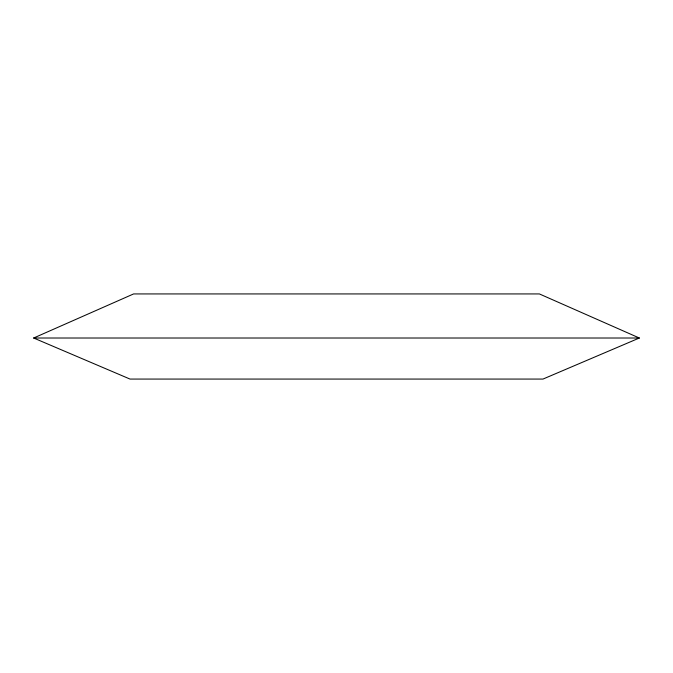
<?xml version="1.0" encoding="UTF-8"?>
<svg xmlns="http://www.w3.org/2000/svg" width="673" height="673" viewBox="0 0 673 673"><rect width="100%" height="100%" fill="white"/><g stroke="black" fill="none" stroke-linecap="round" stroke-linejoin="round"><path stroke-width="1.01" d="M33.65 338.014L133.599 293.933L539.401 293.933L639.35 338.014L542.985 379.067L130.015 379.067L33.65 338.014L639.35 338.014"/></g></svg>
